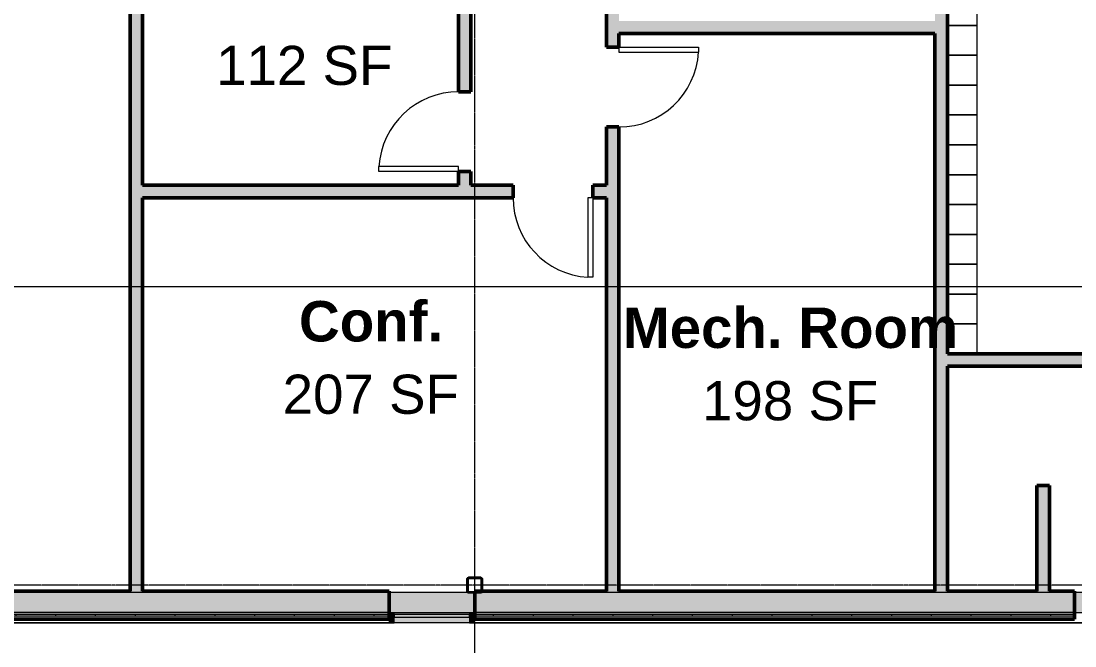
# Model space of a CAD drawing. Header units: inches. Extents: x 21836 to 26875, y -23174 to -20350.
# Drawn here: x 24930 to 25353.7, y -22808.7 to -22557.6 of the extents above; entities that cross this region are included whole.
import ezdxf

# ---------------------------------------------------------------- set-up
doc = ezdxf.new("R2010")
doc.units = ezdxf.units.IN
doc.header["$MEASUREMENT"] = 0
doc.linetypes.add('Grid Line 1_2_', pattern=[0.875, 0.5, -0.125, 0.125, -0.125])
for name, color, linetype, lineweight in [('A-DOOR', 31, 'Continuous', 13), ('A-GLAZ-CURT', 52, 'Continuous', 9), ('A-GLAZ-CWMG', 51, 'Continuous', 9), ('A-WALL', 113, 'Continuous', 13), ('A-WALL-PATT', 111, 'Continuous', 50), ('C-BLDG-PADS', 91, 'Continuous', 9), ('C-TOPO', 7, 'Continuous', 9), ('G-ANNO-SYMB', 111, 'Continuous', 9), ('I-FURN', 30, 'Continuous', 9), ('I-WALL', 2, 'Continuous', 13), ('L-SITE-WALL', 31, 'Continuous', 13), ('M-AREA-IDEN', 171, 'Continuous', 9), ('S-BEAM', 12, 'Continuous', 9), ('S-COLS', 52, 'Continuous', 9), ('S-GRID', 1, 'Continuous', 9)]:
    doc.layers.add(name, color=color, linetype=linetype, lineweight=lineweight)
doc.styles.add('Arial_2', font='arial.ttf', dxfattribs={"height": 15.736527})
doc.styles.add('Arial_B_1', font='arialbd.ttf', dxfattribs={"height": 16.236099})
pattern_1 = [(0, (0, 0), (0, 16), []), (90, (0, 0), (-16, 1e-15), [])]

# ---------------------------------------------------------------- blocks, each defined once
blk = doc.blocks.new('HSS-Hollow Structural Section-Column - HSS6X6X1_4-V6-First Floor Plan')
at = {"layer": 'S-COLS'}
h = blk.add_hatch(dxfattribs=at)
h.set_pattern_fill('FP_6', color=256, style=0, pattern_type=2)
h.set_pattern_definition([(225, (25112.39, -22784.303), (12.6713535, -12.6713535), []), (225, (25112.39, -22803.503), (12.6713535, -12.6713535), [])])
h.paths.add_polyline_path([(-2.53, 3), (-2.86, 2.86), (-3, 2.53), (-3, -2.53), (-2.86, -2.86), (-2.53, -3), (2.53, -3), (2.86, -2.86), (3, -2.53), (3, 2.53), (2.86, 2.86), (2.53, 3)], flags=0)
h.paths.add_polyline_path([(-2.53, 2.77), (2.53, 2.77), (2.7, 2.7), (2.77, 2.53), (2.77, -2.53), (2.7, -2.7), (2.53, -2.77), (-2.53, -2.77), (-2.7, -2.7), (-2.77, -2.53), (-2.77, 2.53), (-2.7, 2.7)], flags=0)
at = {"layer": 'S-COLS', "lineweight": 30}
for p, q in [((-3, 2.53), (-3, -2.53)), ((-2.77, -2.53), (-2.77, 2.53)), ((2.53, 3), (-2.53, 3)), ((-2.53, 2.77), (2.53, 2.77)), ((2.77, 2.53), (2.77, -2.53)), ((3, -2.53), (3, 2.53)), ((2.53, -2.77), (-2.53, -2.77)), ((-2.53, -3), (2.53, -3))]:
    blk.add_line(p, q, dxfattribs=at)
for centre, radius, start, end in [((-2.53, 2.53), 0.466, 90, 180), ((-2.53, 2.53), 0.233, 90, 180), ((2.53, 2.53), 0.466, 360, 90), ((2.53, 2.53), 0.233, 0, 90), ((-2.53, -2.53), 0.466, 180, 270), ((-2.53, -2.53), 0.233, 180, 270), ((2.53, -2.53), 0.466, 270, 360), ((2.53, -2.53), 0.233, 270, 360)]:
    blk.add_arc(centre, radius, start, end, dxfattribs=at)
blk = doc.blocks.new('Locker-Double Stacked - 12_ x 12_-489636-First Floor Plan')
at = {"layer": 'I-FURN'}
for p, q in [((6, 6), (-6, 6)), ((-6, 6), (-6, -6)), ((6, -6), (6, 6)), ((-6, -6), (6, -6))]:
    blk.add_line(p, q, dxfattribs=at)
blk = doc.blocks.new('Single-Flush - 32_ x 84_-460923-First Floor Plan')
at = {"layer": 'A-DOOR', "lineweight": 20}
for p, q in [((14, -2.5), (14, -34.5)), ((16, -2.5), (14, -2.5)), ((16, -2.5), (16, -34.5)), ((16, -34.5), (14, -34.5))]:
    blk.add_line(p, q, dxfattribs=at)
at = {"layer": 'A-DOOR', "lineweight": 9}
blk.add_arc((16, -2.5), 32.07, 180, 266.4241, dxfattribs=at)
blk = doc.blocks.new('Girt_C - 8_D-757212-First Floor Plan')
at = {"layer": 'S-BEAM'}
h = blk.add_hatch(color=256, dxfattribs=at)
h.paths.add_polyline_path([(26266.89, -22787.49), (26266.89, -22787.3), (26125.39, -22787.33), (26125.39, -22787.49), (26260.16, -22787.49)], flags=0)
h.paths.add_polyline_path([(26124.39, -22787.49), (26124.39, -22787.3), (25980.77, -22787.34), (25980.77, -22787.49), (26087.37, -22787.49)], flags=0)
h.paths.add_polyline_path([(25836.27, -22787.49), (25836.27, -22787.3), (25801.77, -22787.35), (25801.77, -22787.49), (25810.91, -22787.49)], flags=0)
h.paths.add_polyline_path([(25672.89, -22787.49), (25672.89, -22787.3), (25644.39, -22787.35), (25644.39, -22787.41), (25639.39, -22787.35), (25639.39, -22787.3), (25603.39, -22787.36), (25603.39, -22787.41), (25598.39, -22787.36), (25598.39, -22787.3), (25562.39, -22787.36), (25562.39, -22787.41), (25557.39, -22787.36), (25557.39, -22787.3), (25521.39, -22787.36), (25521.39, -22787.49), (25672.68, -22787.49)], flags=0)
h.paths.add_polyline_path([(25507.39, -22787.49), (25516.39, -22787.44), (25516.39, -22787.3), (25507.39, -22787.36), (25507.39, -22787.44)], flags=0)
h.paths.add_polyline_path([(25502.39, -22787.49), (25502.39, -22787.3), (25466.39, -22787.36), (25466.39, -22787.41), (25461.39, -22787.36), (25461.39, -22787.3), (25425.39, -22787.33), (25425.39, -22787.41), (25420.39, -22787.36), (25420.39, -22787.3), (25384.39, -22787.33), (25384.39, -22787.41), (25379.39, -22787.37), (25379.39, -22787.3), (25353.52, -22787.33), (25353.52, -22787.49), (25465.33, -22787.49)], flags=0)
h.paths.add_polyline_path([(25112.52, -22787.49), (25112.52, -22787.3), (25078.02, -22787.33), (25078.02, -22787.49), (25085.19, -22787.49)], flags=0)
h = blk.add_hatch(color=256, dxfattribs=at)
h.paths.add_polyline_path([(26266.89, -22795.12), (26266.89, -22787.49), (26125.39, -22787.49), (26125.39, -22793.43), (26127.64, -22793.43), (26127.64, -22795.12), (26260.16, -22795.12)], flags=0)
h.paths.add_polyline_path([(26123.64, -22795.12), (26123.64, -22793.43), (26124.39, -22793.43), (26124.39, -22787.49), (25980.77, -22787.49), (25980.77, -22795.12), (26087.37, -22795.12)], flags=0)
h.paths.add_polyline_path([(25836.27, -22795.12), (25836.27, -22787.49), (25801.77, -22787.49), (25801.77, -22795.12), (25810.91, -22795.12)], flags=0)
h.paths.add_polyline_path([(25672.68, -22795.12), (25672.89, -22795.12), (25672.89, -22787.49), (25521.39, -22787.49), (25521.39, -22795.12), (25534.45, -22795.12)], flags=0)
h.paths.add_polyline_path([(25502.39, -22795.12), (25502.39, -22787.49), (25353.52, -22787.49), (25353.52, -22795.12), (25465.33, -22795.12)], flags=0)
h.paths.add_polyline_path([(25516.39, -22795.12), (25516.39, -22787.49), (25507.39, -22787.49), (25507.39, -22795.12)], flags=0)
h.paths.add_polyline_path([(25112.52, -22795.12), (25112.52, -22787.49), (25078.02, -22787.49), (25078.02, -22795.12), (25085.19, -22795.12)], flags=0)
h = blk.add_hatch(color=256, dxfattribs=at)
h.paths.add_polyline_path([(26260.16, -22795.3), (26266.89, -22795.28), (26266.89, -22795.12), (26127.64, -22795.12), (26127.64, -22795.3), (26225.61, -22795.3)], flags=0)
h.paths.add_polyline_path([(26123.64, -22795.3), (26123.64, -22795.12), (25980.77, -22795.13), (25980.77, -22795.3), (26087.37, -22795.3)], flags=0)
h.paths.add_polyline_path([(25836.27, -22795.3), (25836.27, -22795.12), (25801.77, -22795.14), (25801.77, -22795.3), (25810.91, -22795.3)], flags=0)
h.paths.add_polyline_path([(25672.89, -22795.3), (25672.89, -22795.12), (25521.39, -22795.16), (25521.39, -22795.3), (25672.68, -22795.3)], flags=0)
h.paths.add_polyline_path([(25516.39, -22795.3), (25516.39, -22795.12), (25507.39, -22795.16), (25507.39, -22795.3)], flags=0)
h.paths.add_polyline_path([(25502.39, -22795.3), (25502.39, -22795.12), (25353.52, -22795.17), (25353.52, -22795.3), (25465.33, -22795.3)], flags=0)
h.paths.add_polyline_path([(25112.52, -22795.3), (25112.52, -22795.12), (25078.02, -22795.12), (25078.02, -22795.3), (25085.19, -22795.3)], flags=0)
for p, q in [((25109.86, -22787.3), (25078.02, -22787.3)), ((25379.39, -22787.3), (25353.52, -22787.3)), ((25078.02, -22795.3), (25112.52, -22795.3)), ((25353.52, -22795.3), (25502.39, -22795.3))]:
    blk.add_line(p, q, dxfattribs=at)
blk = doc.blocks.new('System Panel - Glazed-827476-First Floor Plan')
at = {"layer": 'A-GLAZ-CURT', "transparency": 33554649}
blk.add_hatch(color=256, dxfattribs=at).paths.add_polyline_path([(15.12, 0.25), (15.12, 1.25), (-15.12, 1.25), (-15.12, 0.25), (-9.95, 0.25)], flags=0)
at = {"layer": 'A-GLAZ-CURT', "lineweight": 13}
for p, q in [((15.12, 1.25), (-15.12, 1.25)), ((-15.12, 1.25), (-15.12, 0.25)), ((-15.12, 0.25), (15.12, 0.25)), ((15.12, 0.25), (15.12, 1.25))]:
    blk.add_line(p, q, dxfattribs=at)
at = {"layer": 'A-GLAZ-CURT'}
for p, q in [((-15.12, 0.25), (-15.12, 1.25)), ((15.12, 1.25), (-15.12, 1.25)), ((-15.12, 0.25), (15.12, 0.25)), ((15.12, 1.25), (15.12, 0.25))]:
    blk.add_line(p, q, dxfattribs=at)
blk = doc.blocks.new('Rectangular Mullion - Rectangular Mullion 1-789464-First Floor Plan')
at = {"layer": 'A-GLAZ-CWMG'}
h = blk.add_hatch(color=256, dxfattribs=at)
h.paths.add_polyline_path([(25110.27, -22799.43), (25110.27, -22797.18), (25080.02, -22797.18), (25080.02, -22799.43), (25085.19, -22799.43)], flags=0)
h.paths.add_polyline_path([(25085.19, -22796.18), (25110.27, -22796.18), (25110.27, -22795.43), (25080.02, -22795.43), (25080.02, -22796.18)], flags=0)
blk.add_hatch(color=256, dxfattribs=at).paths.add_polyline_path([(25110.27, -22797.18), (25110.27, -22796.18), (25080.02, -22796.18), (25080.02, -22797.18), (25085.19, -22797.18)], flags=0)
for p, q in [((25110.27, -22795.43), (25080.02, -22795.43)), ((25110.27, -22799.43), (25080.02, -22799.43))]:
    blk.add_line(p, q, dxfattribs=at)
blk = doc.blocks.new('Rectangular Mullion - Rectangular Mullion 1-827457-First Floor Plan')
at = {"layer": 'A-GLAZ-CWMG'}
blk.add_hatch(color=256, dxfattribs=at).paths.add_polyline_path([(0, 2), (0, -2), (-2, -2), (-2, 2)], flags=0)
at = {"layer": 'A-GLAZ-CWMG', "lineweight": 20}
for p, q in [((-2, 2), (0, 2)), ((-2, -2), (-2, 2)), ((0, 2), (0, -2)), ((0, -2), (-2, -2))]:
    blk.add_line(p, q, dxfattribs=at)
blk = doc.blocks.new('Rectangular Mullion - Rectangular Mullion 1-827460-First Floor Plan')
at = {"layer": 'A-GLAZ-CWMG'}
blk.add_hatch(color=256, dxfattribs=at).paths.add_polyline_path([(-2, 2), (-2, -2), (0, -2), (0, 2)], flags=0)
at = {"layer": 'A-GLAZ-CWMG', "lineweight": 20}
for p, q in [((0, 2), (-2, 2)), ((-2, 2), (-2, -2)), ((0, -2), (0, 2)), ((-2, -2), (0, -2))]:
    blk.add_line(p, q, dxfattribs=at)

msp = doc.modelspace()

# ---------------------------------------------------------------- hatches: boundary and pattern name
at = {"layer": 'A-WALL-PATT', "lineweight": 9}
h = msp.add_hatch(dxfattribs=at)
h.set_pattern_fill('FP_12', color=256, style=0, pattern_type=2)
h.set_pattern_definition(pattern_1)
h.paths.add_polyline_path([(24244.01523, -22796.80281), (25078.01523, -22796.80281), (25078.01523, -22796.05281), (24244.01523, -22796.05281)], flags=0)
h = msp.add_hatch(dxfattribs=at)
h.set_pattern_fill('FP_12', color=256, style=0, pattern_type=2)
h.set_pattern_definition(pattern_1)
h.paths.add_polyline_path([(25353.51523, -22796.80281), (25353.51523, -22796.05281), (25112.51523, -22796.05281), (25112.51523, -22796.80281), (25257.98376, -22796.80281)], flags=0)
at = {"layer": 'I-WALL'}
for points in [[(24978.89023, -22787.30281), (24978.89023, -22368.05281), (24973.89023, -22368.05281), (24973.89023, -22787.30281)], [(25302.39023, -22787.30281), (25302.39023, -22368.05281), (25297.39023, -22368.05281), (25297.39023, -22787.30281)], [(25297.39023, -22562.55281), (25297.39023, -22557.55281), (25170.39023, -22557.55281), (25170.39023, -22562.55281), (25257.98376, -22562.55281)], [(25378.89023, -22696.30281), (25378.89023, -22691.30281), (25302.39023, -22691.30281), (25302.39023, -22696.30281)], [(25343.39023, -22787.30281), (25343.39023, -22744.30281), (25338.39023, -22744.30281), (25338.39023, -22787.30281)]]:
    msp.add_hatch(color=256, dxfattribs=at).paths.add_polyline_path(points, flags=0)
h = msp.add_hatch(color=256, dxfattribs=at)
h.paths.add_polyline_path([(25110.89023, -22623.55281), (25110.89023, -22618.05281), (25105.89023, -22618.05281), (25105.89023, -22623.55281)], flags=0)
h.paths.add_polyline_path([(25105.89023, -22586.05281), (25110.89023, -22586.05281), (25110.89023, -22488.05281), (25105.89023, -22488.05281), (25105.89023, -22569.14117)], flags=0)
h.paths.add_polyline_path([(25110.89023, -22456.05281), (25110.89023, -22368.05281), (25105.89023, -22368.05281), (25105.89023, -22456.05281)], flags=0)
h = msp.add_hatch(color=256, dxfattribs=at)
h.paths.add_polyline_path([(25165.39023, -22787.30281), (25170.39023, -22787.30281), (25170.39023, -22600.05281), (25165.39023, -22600.05281), (25165.39023, -22786.67781)], flags=0)
h.paths.add_polyline_path([(25170.39023, -22568.05281), (25170.39023, -22551.05281), (25165.39023, -22551.05281), (25165.39023, -22568.05281)], flags=0)
h.paths.add_polyline_path([(25170.39023, -22519.05281), (25170.39023, -22405.05281), (25165.39023, -22405.05281), (25165.39023, -22519.05281)], flags=0)
h.paths.add_polyline_path([(25165.39023, -22373.05281), (25170.39023, -22373.05281), (25170.39023, -22368.05281), (25165.39023, -22368.05281), (25165.39023, -22368.67781)], flags=0)
h = msp.add_hatch(color=256, dxfattribs=at)
h.paths.add_polyline_path([(25165.39023, -22628.55281), (25165.39023, -22623.55281), (25159.89023, -22623.55281), (25159.89023, -22628.55281)], flags=0)
h.paths.add_polyline_path([(24981.52047, -22628.55281), (25127.89023, -22628.55281), (25127.89023, -22623.55281), (24978.89023, -22623.55281), (24978.89023, -22628.55281)], flags=0)
at = {"layer": 'L-SITE-WALL'}
h = msp.add_hatch(color=256, dxfattribs=at)
h.paths.add_polyline_path([(24630.89023, -22787.30281), (24820.35623, -22787.30281), (24820.02671, -22787.16632), (24819.89023, -22786.83681), (24819.89023, -22786.67781), (24630.89023, -22786.67781)], flags=0)
h.paths.add_polyline_path([(24536.39023, -22787.30281), (24625.89023, -22787.30281), (24625.89023, -22786.67781), (24536.39023, -22786.67781), (24536.39023, -22786.83681), (24536.25374, -22787.16632), (24535.92423, -22787.30281), (24536.25374, -22787.30281)], flags=0)
h.paths.add_polyline_path([(24530.69147, -22787.30281), (24530.85623, -22787.30281), (24530.52671, -22787.16632), (24530.39023, -22786.83411), (24530.39023, -22786.67781), (24246.89023, -22786.67781), (24246.89023, -22786.83681), (24246.75374, -22787.16632), (24246.42423, -22787.30281), (24530.58325, -22787.30281)], flags=0)
h.paths.add_polyline_path([(24843.28883, -22787.30281), (24973.89023, -22787.30281), (24973.89023, -22786.67781), (24825.89023, -22786.67781), (24825.84435, -22786.94757), (24825.75374, -22787.16632), (24825.42423, -22787.30281), (24825.89023, -22787.30281)], flags=0)
h.paths.add_polyline_path([(25078.01523, -22787.30281), (25078.01523, -22786.67781), (24978.89023, -22786.67781), (24978.89023, -22787.30281), (25050.63629, -22787.30281)], flags=0)
h.paths.add_polyline_path([(24530.85623, -22787.06981), (24535.92423, -22787.06981), (24536.08898, -22787.00157), (24536.15723, -22786.82467), (24536.15723, -22786.67781), (24530.62323, -22786.67781), (24530.62323, -22786.83681), (24530.69147, -22787.00157)], flags=0)
h.paths.add_polyline_path([(24820.35623, -22787.06981), (24825.42423, -22787.06981), (24825.61117, -22786.948), (24825.65723, -22786.83681), (24825.65723, -22786.67781), (24820.12323, -22786.67781), (24820.17339, -22786.95791), (24820.19147, -22787.00157)], flags=0)
h.paths.add_polyline_path([(24244.01523, -22787.06981), (24246.42423, -22787.06981), (24246.58898, -22787.00157), (24246.65723, -22786.83681), (24246.65723, -22786.67781), (24244.01523, -22786.67781), (24244.01523, -22787.00157)], flags=0)
for points in [[(24244.01523, -22795.30281), (25078.01523, -22795.30281), (25078.01523, -22787.30281), (24244.01523, -22787.30281), (24244.01523, -22791.70749)], [(25112.51523, -22795.30281), (25353.51523, -22795.30281), (25353.51523, -22787.30281), (25112.51523, -22787.30281), (25112.51523, -22791.70749)], [(24255.80434, -22796.05281), (25078.01523, -22796.05281), (25078.01523, -22795.30281), (24244.01523, -22795.30281), (24244.01523, -22796.05281)], [(24244.01523, -22797.67781), (25078.01523, -22797.67781), (25078.01523, -22796.80281), (24244.01523, -22796.80281)], [(24255.80434, -22797.92781), (25078.01523, -22797.92781), (25078.01523, -22797.67781), (24244.01523, -22797.67781), (24244.01523, -22797.92781)], [(25112.51523, -22796.05281), (25353.51523, -22796.05281), (25353.51523, -22795.30281), (25112.51523, -22795.30281)], [(25119.75212, -22797.67781), (25353.51523, -22797.67781), (25353.51523, -22796.80281), (25112.51523, -22796.80281), (25112.51523, -22797.67781)], [(25353.51523, -22797.92781), (25353.51523, -22797.67781), (25112.51523, -22797.67781), (25112.51523, -22797.92781), (25257.98376, -22797.92781)]]:
    msp.add_hatch(color=256, dxfattribs=at).paths.add_polyline_path(points, flags=0)
h = msp.add_hatch(color=256, dxfattribs=at)
h.paths.add_polyline_path([(25343.39023, -22787.30281), (25353.51523, -22787.30281), (25353.51523, -22786.67781), (25343.39023, -22786.67781)], flags=0)
h.paths.add_polyline_path([(25115.39023, -22787.30281), (25165.39023, -22787.30281), (25165.39023, -22786.67781), (25115.39023, -22786.71179), (25115.39023, -22786.83681), (25115.25374, -22787.16632), (25114.92423, -22787.30281), (25115.25374, -22787.30281)], flags=0)
h.paths.add_polyline_path([(25302.39023, -22787.30281), (25338.39023, -22787.30281), (25338.39023, -22786.67781), (25302.39023, -22786.67781)], flags=0)
h.paths.add_polyline_path([(25257.98376, -22787.30281), (25297.39023, -22787.30281), (25297.39023, -22786.67781), (25170.39023, -22786.67781), (25170.39023, -22787.30281)], flags=0)
h.paths.add_polyline_path([(25112.51523, -22787.06981), (25114.92423, -22787.06981), (25115.08898, -22787.00157), (25115.15723, -22786.70904), (25115.15723, -22786.67781), (25112.51523, -22786.67781), (25112.51523, -22787.00157)], flags=0)

# ---------------------------------------------------------------- linework, layer by layer
at = {"layer": 'A-WALL'}
for p, q in [((25078.01523, -22787.30281), (24825.42423, -22787.30281)), ((24973.89023, -22786.67781), (24973.89023, -22787.30281)), ((24978.89023, -22786.67781), (24978.89023, -22787.30281)), ((25353.51523, -22787.30281), (25114.92423, -22787.30281)), ((25165.39023, -22786.67781), (25165.39023, -22787.30281)), ((25170.39023, -22786.67781), (25170.39023, -22787.30281)), ((25297.39023, -22786.67781), (25297.39023, -22787.30281)), ((25302.39023, -22786.67781), (25302.39023, -22787.30281)), ((25338.39023, -22786.67781), (25338.39023, -22787.30281)), ((25343.39023, -22786.67781), (25343.39023, -22787.30281)), ((25078.01523, -22795.30281), (24244.01523, -22795.30281)), ((25078.01523, -22796.05281), (24244.01523, -22796.05281)), ((25078.01523, -22796.80281), (24244.01523, -22796.80281)), ((25078.01523, -22797.67781), (24244.01523, -22797.67781)), ((25353.51523, -22795.30281), (25112.51523, -22795.30281)), ((25353.51523, -22796.05281), (25112.51523, -22796.05281)), ((25353.51523, -22796.80281), (25112.51523, -22796.80281)), ((25353.51523, -22797.67781), (25112.51523, -22797.67781))]:
    msp.add_line(p, q, dxfattribs=at)
at = {"layer": 'C-BLDG-PADS'}
for p, q in [((24243.76523, -22799.42781), (25078.01523, -22799.42781)), ((25112.26523, -22799.42781), (25801.76523, -22799.42781))]:
    msp.add_line(p, q, dxfattribs=at)
at = {"layer": 'C-TOPO'}
for p, q in [((25078.01523, -22799.42725), (24243.76523, -22799.42725)), ((25801.76523, -22799.42725), (25112.26523, -22799.42725))]:
    msp.add_line(p, q, dxfattribs=at)
at = {"layer": 'G-ANNO-SYMB'}
msp.add_line((26322.50937, -22664.44135), (21851.27267, -22664.44135), dxfattribs=at)
at = {"layer": 'I-WALL', "lineweight": 50}
for p, q in [((24973.89023, -22368.67781), (24973.89023, -22786.67781)), ((25302.39023, -22691.30281), (25302.39023, -22368.67781)), ((25110.89023, -22586.05281), (25110.89023, -22488.05281)), ((24978.89023, -22623.55281), (24978.89023, -22496.55281)), ((25105.89023, -22496.55281), (25105.89023, -22586.05281)), ((25165.39023, -22551.05281), (25165.39023, -22568.05281)), ((25170.39023, -22568.05281), (25170.39023, -22562.55281)), ((25170.39023, -22562.55281), (25297.39023, -22562.55281)), ((25297.39023, -22562.55281), (25297.39023, -22786.67781)), ((25165.39023, -22568.05281), (25170.39023, -22568.05281)), ((25105.89023, -22586.05281), (25110.89023, -22586.05281)), ((25170.39023, -22600.05281), (25165.39023, -22600.05281)), ((25165.39023, -22600.05281), (25165.39023, -22623.55281)), ((25170.39023, -22786.67781), (25170.39023, -22600.05281)), ((25110.89023, -22618.05281), (25105.89023, -22618.05281)), ((25105.89023, -22618.05281), (25105.89023, -22623.55281)), ((25110.89023, -22623.55281), (25110.89023, -22618.05281)), ((25105.89023, -22623.55281), (24978.89023, -22623.55281)), ((25127.89023, -22623.55281), (25110.89023, -22623.55281)), ((25127.89023, -22628.55281), (25127.89023, -22623.55281)), ((25165.39023, -22623.55281), (25159.89023, -22623.55281)), ((25159.89023, -22623.55281), (25159.89023, -22628.55281)), ((24978.89023, -22786.67781), (24978.89023, -22628.55281)), ((24978.89023, -22628.55281), (25127.89023, -22628.55281)), ((25159.89023, -22628.55281), (25165.39023, -22628.55281)), ((25165.39023, -22628.55281), (25165.39023, -22786.67781)), ((25378.89023, -22691.30281), (25302.39023, -22691.30281)), ((25302.39023, -22786.67781), (25302.39023, -22696.30281)), ((25302.39023, -22696.30281), (25378.89023, -22696.30281)), ((25343.39023, -22744.30281), (25338.39023, -22744.30281)), ((25338.39023, -22744.30281), (25338.39023, -22786.67781)), ((25343.39023, -22786.67781), (25343.39023, -22744.30281))]:
    msp.add_line(p, q, dxfattribs=at)
at = {"layer": 'L-SITE-WALL', "lineweight": 50}
for p, q in [((24973.89023, -22786.67781), (24825.89023, -22786.67781)), ((25078.01523, -22786.67781), (24978.89023, -22786.67781)), ((25078.01523, -22797.92781), (25078.01523, -22786.67781)), ((25115.16454, -22786.67781), (25112.51523, -22786.67781)), ((25112.51523, -22786.67781), (25112.51523, -22787.06981)), ((25112.51523, -22787.30281), (25112.51523, -22797.92781)), ((25165.39023, -22786.67781), (25115.39023, -22786.67781)), ((25297.39023, -22786.67781), (25170.39023, -22786.67781)), ((25338.39023, -22786.67781), (25302.39023, -22786.67781)), ((25353.51523, -22786.67781), (25343.39023, -22786.67781)), ((25353.51523, -22797.92781), (25353.51523, -22786.67781)), ((24244.01523, -22797.92781), (25078.01523, -22797.92781)), ((25112.51523, -22797.92781), (25353.51523, -22797.92781))]:
    msp.add_line(p, q, dxfattribs=at)
at = {"layer": 'S-GRID', "linetype": 'Grid Line 1_2_'}
for p, q in [((25112.39023, -23162.8711), (25112.39023, -20426.10083)), ((26875.45558, -22784.30281), (22016.39023, -22784.30281))]:
    msp.add_line(p, q, dxfattribs=at)

# ---------------------------------------------------------------- block references
at = {"layer": 'A-DOOR'}
for p, rotation in [((25167.89023, -22584.05281), 90), ((25108.39023, -22602.05281), 270)]:
    msp.add_blockref('Single-Flush - 32_ x 84_-460923-First Floor Plan', p, dxfattribs=dict(at, rotation=rotation))
msp.add_blockref('Single-Flush - 32_ x 84_-460923-First Floor Plan', (25143.89023, -22626.05281), dxfattribs=at)
at = {"layer": 'A-GLAZ-CURT'}
msp.add_blockref('System Panel - Glazed-827476-First Floor Plan', (25095.14023, -22797.42781), dxfattribs=at)
at = {"layer": 'A-GLAZ-CWMG', "rotation": 180}
msp.add_blockref('Rectangular Mullion - Rectangular Mullion 1-827460-First Floor Plan', (25078.01523, -22797.42781), dxfattribs=at)
at = {"layer": 'A-GLAZ-CWMG'}
msp.add_blockref('Rectangular Mullion - Rectangular Mullion 1-789464-First Floor Plan', (0, 0), dxfattribs=at)
at = {"layer": 'A-GLAZ-CWMG', "extrusion": (0, 0, -1), "rotation": 180}
msp.add_blockref('Rectangular Mullion - Rectangular Mullion 1-827457-First Floor Plan', (-25112.26523, -22797.42781), dxfattribs=at)
at = {"layer": 'I-FURN', "rotation": 270}
for p in [(25308.39023, -22553.30281), (25308.39023, -22565.30281), (25308.39023, -22577.30281), (25308.39023, -22589.30281), (25308.39023, -22601.30281), (25308.39023, -22613.30281), (25308.39023, -22625.30281), (25308.39023, -22637.30281), (25308.39023, -22649.30281), (25308.39023, -22661.30281), (25308.39023, -22673.30281), (25308.39023, -22685.30281)]:
    msp.add_blockref('Locker-Double Stacked - 12_ x 12_-489636-First Floor Plan', p, dxfattribs=at)
at = {"layer": 'S-BEAM'}
msp.add_blockref('Girt_C - 8_D-757212-First Floor Plan', (0, 0), dxfattribs=at)
at = {"layer": 'S-COLS', "rotation": 180}
msp.add_blockref('HSS-Hollow Structural Section-Column - HSS6X6X1_4-V6-First Floor Plan', (25112.39023, -22784.30281), dxfattribs=at)

# ---------------------------------------------------------------- texts
at = {"layer": 'M-AREA-IDEN', "attachment_point": 2, "line_spacing_factor": 0.938532}
for s, insert, char_height, width, style in [('112 SF', (25043.88144, -22567.49516), 15.736527, 84.48, 'Arial_2'), ('Conf.', (25070.72917, -22670.11009), 16.236099, 67.392, 'Arial_B_1'), ('Mech. Room', (25239.31076, -22672.72607), 16.236099, 156.48, 'Arial_B_1'), ('207 SF', (25070.61982, -22699.68813), 15.736527, 84.48, 'Arial_2'), ('198 SF', (25239.20141, -22702.30411), 15.736527, 84.48, 'Arial_2')]:
    msp.add_mtext(s, dxfattribs=dict(at, insert=insert, char_height=char_height, width=width, style=style))

doc.saveas('drawing.dxf')
